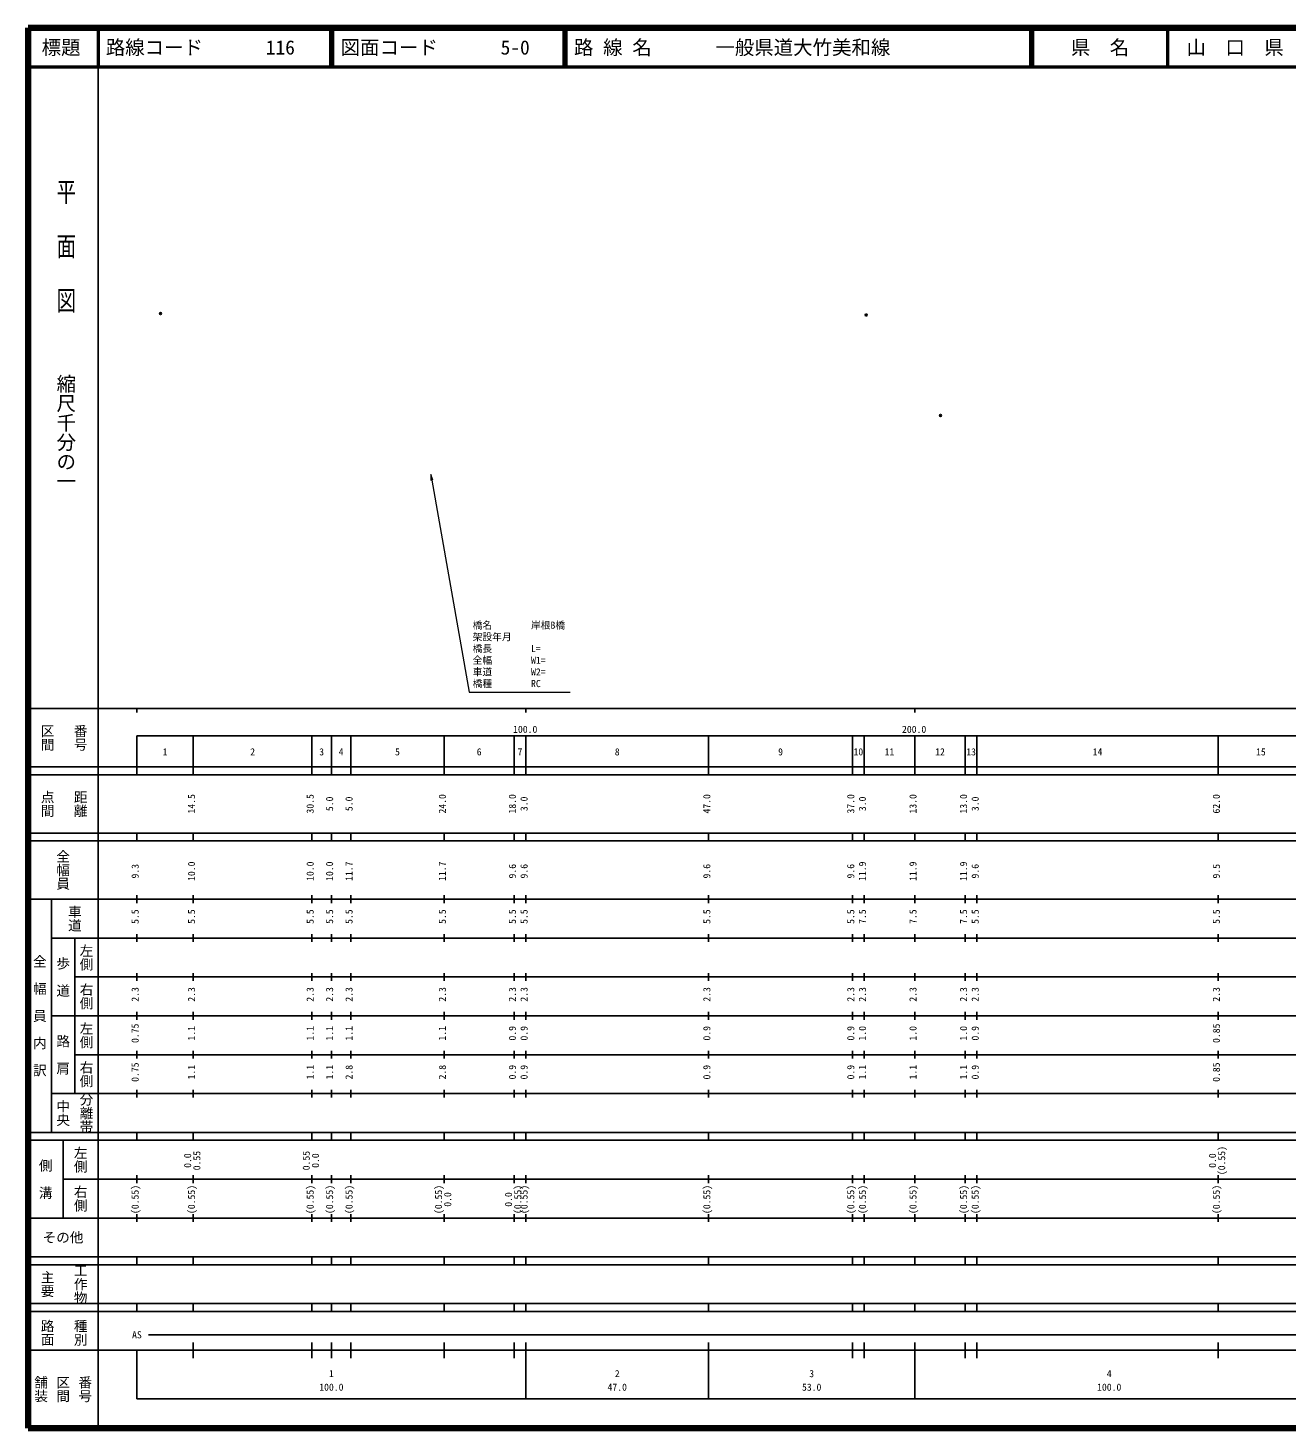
# Model space of a CAD drawing. Units: millimetres on the paper. Extents: x 40 to 680, y 20 to 380.
# Drawn here: x 40 to 363.7, y 20 to 380 of the extents above; entities that cross this region are included whole.
import ezdxf
from ezdxf.enums import TextEntityAlignment as Align

# ---------------------------------------------------------------- set-up
doc = ezdxf.new("R2010")
doc.units = ezdxf.units.MM
doc.header["$PDMODE"] = 32
doc.header["$PDSIZE"] = 0.5
doc.layers.add('M-OTRS', color=6, linetype='Continuous')
doc.layers.add('M-TTL-TXT', color=7, linetype='Continuous')
for name, color, linetype, lineweight in [('M-STR-HTXT', 7, 'Continuous', 13), ('M-TTL', 2, 'Continuous', 140), ('M-TTL-BAND', 7, 'Continuous', 25), ('M-TTL-LINE', 7, 'Continuous', 50)]:
    doc.layers.add(name, color=color, linetype=linetype, lineweight=lineweight)
doc.styles.add('@ＭＳ ゴシック', font='')
doc.styles.add('ＭＳ ゴシック', font='')
doc.styles.get('@ＭＳ ゴシック').set_extended_font_data('@MS Gothic')
doc.styles.get('ＭＳ ゴシック').set_extended_font_data('MS Gothic')

# ---------------------------------------------------------------- blocks, each defined once
blk = doc.blocks.new('open_arrow')
at = {"color": 0, "linetype": 'Continuous', "lineweight": -2}
blk.add_lwpolyline([(7.5, 1.25), (0, 0), (7.5, -1.25)], dxfattribs=at)

msp = doc.modelspace()

# ---------------------------------------------------------------- linework, layer by layer
at = {"layer": 'M-OTRS'}
for p in [(74.092, 306.569), (255.537, 306.197), (274.621, 280.371)]:
    msp.add_point(p, dxfattribs=at)
at = {"layer": 'M-STR-HTXT'}
msp.add_lwpolyline([(143.556, 265.191), (153.432, 209.178), (179.372, 209.178)], dxfattribs=at)
at = {"layer": 'M-TTL'}
for p, q in [((40, 380), (40, 20)), ((680, 380), (40, 380)), ((40, 20), (680, 20))]:
    msp.add_line(p, q, dxfattribs=at)
at = {"layer": 'M-TTL-BAND'}
for p, q in [((58, 370), (58, 20)), ((40, 205), (579, 205)), ((68, 205), (68, 204)), ((168, 205), (168, 204)), ((268, 205), (268, 204)), ((68, 198), (579, 198)), ((68, 198), (68, 188)), ((82.5, 188), (82.5, 198)), ((113, 188), (113, 198)), ((118, 188), (118, 198)), ((123, 188), (123, 198)), ((147, 188), (147, 198)), ((165, 188), (165, 198)), ((168, 188), (168, 198)), ((215, 188), (215, 198)), ((252, 188), (252, 198)), ((255, 188), (255, 198)), ((268, 188), (268, 198)), ((281, 188), (281, 198)), ((284, 188), (284, 198)), ((346, 188), (346, 198)), ((40, 190), (579, 190)), ((40, 188), (579, 188)), ((40, 173), (579, 173)), ((68, 171), (68, 173)), ((82.5, 171), (82.5, 173)), ((113, 171), (113, 173)), ((118, 171), (118, 173)), ((123, 171), (123, 173)), ((147, 171), (147, 173)), ((165, 171), (165, 173)), ((168, 171), (168, 173)), ((215, 171), (215, 173)), ((252, 171), (252, 173)), ((255, 171), (255, 173)), ((268, 171), (268, 173)), ((281, 171), (281, 173)), ((284, 171), (284, 173)), ((346, 171), (346, 173)), ((40, 171), (579, 171)), ((40, 156), (579, 156)), ((46, 96), (46, 156)), ((68, 155), (68, 157)), ((82.5, 155), (82.5, 157)), ((113, 155), (113, 157)), ((118, 155), (118, 157)), ((123, 155), (123, 157)), ((147, 155), (147, 157)), ((165, 155), (165, 157)), ((168, 155), (168, 157)), ((215, 155), (215, 157)), ((252, 155), (252, 157)), ((255, 155), (255, 157)), ((268, 155), (268, 157)), ((281, 155), (281, 157)), ((284, 155), (284, 157)), ((346, 155), (346, 157)), ((46, 146), (579, 146)), ((52, 146), (52, 106)), ((68, 145), (68, 147)), ((82.5, 145), (82.5, 147)), ((113, 145), (113, 147)), ((118, 145), (118, 147)), ((123, 145), (123, 147)), ((147, 145), (147, 147)), ((165, 145), (165, 147)), ((168, 145), (168, 147)), ((215, 145), (215, 147)), ((252, 145), (252, 147)), ((255, 145), (255, 147)), ((268, 145), (268, 147)), ((281, 145), (281, 147)), ((284, 145), (284, 147)), ((346, 145), (346, 147)), ((68, 135), (68, 137)), ((82.5, 135), (82.5, 137)), ((113, 135), (113, 137)), ((118, 135), (118, 137)), ((123, 135), (123, 137)), ((147, 135), (147, 137)), ((165, 135), (165, 137)), ((168, 135), (168, 137)), ((215, 135), (215, 137)), ((252, 135), (252, 137)), ((255, 135), (255, 137)), ((268, 135), (268, 137)), ((281, 135), (281, 137)), ((284, 135), (284, 137)), ((346, 135), (346, 137)), ((52, 136), (579, 136)), ((46, 126), (579, 126)), ((68, 125), (68, 127)), ((82.5, 125), (82.5, 127)), ((113, 125), (113, 127)), ((118, 125), (118, 127)), ((123, 125), (123, 127)), ((147, 125), (147, 127)), ((165, 125), (165, 127)), ((168, 125), (168, 127)), ((215, 125), (215, 127)), ((252, 125), (252, 127)), ((255, 125), (255, 127)), ((268, 125), (268, 127)), ((281, 125), (281, 127)), ((284, 125), (284, 127)), ((346, 125), (346, 127)), ((52, 116), (579, 116)), ((68, 115), (68, 117)), ((82.5, 115), (82.5, 117)), ((113, 115), (113, 117)), ((118, 115), (118, 117)), ((123, 115), (123, 117)), ((147, 115), (147, 117)), ((165, 115), (165, 117)), ((168, 115), (168, 117)), ((215, 115), (215, 117)), ((252, 115), (252, 117)), ((255, 115), (255, 117)), ((268, 115), (268, 117)), ((281, 115), (281, 117)), ((284, 115), (284, 117)), ((346, 115), (346, 117)), ((46, 106), (579, 106)), ((68, 105), (68, 107)), ((82.5, 105), (82.5, 107)), ((113, 105), (113, 107)), ((118, 105), (118, 107)), ((123, 105), (123, 107)), ((147, 105), (147, 107)), ((165, 105), (165, 107)), ((168, 105), (168, 107)), ((215, 105), (215, 107)), ((252, 105), (252, 107)), ((255, 105), (255, 107)), ((268, 105), (268, 107)), ((281, 105), (281, 107)), ((284, 105), (284, 107)), ((346, 105), (346, 107)), ((40, 96), (579, 96)), ((40, 94), (579, 94)), ((49, 94), (49, 74)), ((68, 94), (68, 96)), ((82.5, 94), (82.5, 96)), ((113, 94), (113, 96)), ((118, 94), (118, 96)), ((123, 94), (123, 96)), ((147, 94), (147, 96)), ((165, 94), (165, 96)), ((168, 94), (168, 96)), ((215, 94), (215, 96)), ((252, 94), (252, 96)), ((255, 94), (255, 96)), ((268, 94), (268, 96)), ((281, 94), (281, 96)), ((284, 94), (284, 96)), ((346, 94), (346, 96)), ((49, 84), (579, 84)), ((68, 83), (68, 85)), ((82.5, 83), (82.5, 85)), ((113, 83), (113, 85)), ((118, 83), (118, 85)), ((123, 83), (123, 85)), ((147, 83), (147, 85)), ((165, 83), (165, 85)), ((168, 83), (168, 85)), ((215, 83), (215, 85)), ((252, 83), (252, 85)), ((255, 83), (255, 85)), ((268, 83), (268, 85)), ((281, 83), (281, 85)), ((284, 83), (284, 85)), ((346, 83), (346, 85)), ((40, 74), (579, 74)), ((68, 73), (68, 75)), ((82.5, 73), (82.5, 75)), ((113, 73), (113, 75)), ((118, 73), (118, 75)), ((123, 73), (123, 75)), ((147, 73), (147, 75)), ((165, 73), (165, 75)), ((168, 73), (168, 75)), ((215, 73), (215, 75)), ((252, 73), (252, 75)), ((255, 73), (255, 75)), ((268, 73), (268, 75)), ((281, 73), (281, 75)), ((284, 73), (284, 75)), ((346, 73), (346, 75)), ((40, 64), (579, 64)), ((40, 62), (579, 62)), ((68, 62), (68, 64)), ((82.5, 62), (82.5, 64)), ((113, 62), (113, 64)), ((118, 62), (118, 64)), ((123, 62), (123, 64)), ((147, 62), (147, 64)), ((165, 62), (165, 64)), ((168, 62), (168, 64)), ((215, 62), (215, 64)), ((252, 62), (252, 64)), ((255, 62), (255, 64)), ((268, 62), (268, 64)), ((281, 62), (281, 64)), ((284, 62), (284, 64)), ((346, 62), (346, 64)), ((40, 52), (579, 52)), ((68, 50), (68, 52)), ((82.5, 50), (82.5, 52)), ((113, 50), (113, 52)), ((118, 50), (118, 52)), ((123, 50), (123, 52)), ((147, 50), (147, 52)), ((165, 50), (165, 52)), ((168, 50), (168, 52)), ((215, 50), (215, 52)), ((252, 50), (252, 52)), ((255, 50), (255, 52)), ((268, 50), (268, 52)), ((281, 50), (281, 52)), ((284, 50), (284, 52)), ((346, 50), (346, 52)), ((40, 50), (579, 50)), ((71, 44), (565, 44)), ((40, 40), (579, 40)), ((68, 40), (68, 27.5)), ((82.5, 38), (82.5, 42)), ((113, 38), (113, 42)), ((118, 38), (118, 42)), ((123, 38), (123, 42)), ((147, 38), (147, 42)), ((165, 38), (165, 42)), ((168, 27.5), (168, 42)), ((215, 27.5), (215, 42)), ((252, 38), (252, 42)), ((255, 38), (255, 42)), ((268, 27.5), (268, 42)), ((281, 38), (281, 42)), ((284, 38), (284, 42)), ((346, 38), (346, 42)), ((68, 27.5), (579, 27.5))]:
    msp.add_line(p, q, dxfattribs=at)
at = {"layer": 'M-TTL-LINE'}
for p, q in [((58, 380), (58, 370)), ((117.75, 380), (117.75, 370)), ((118.25, 380), (118.25, 370)), ((177.75, 380), (177.75, 370)), ((178.25, 380), (178.25, 370)), ((297.75, 380), (297.75, 370)), ((298.25, 380), (298.25, 370)), ((333, 380), (333, 370)), ((40, 370), (680, 370))]:
    msp.add_line(p, q, dxfattribs=at)

# ---------------------------------------------------------------- block references
at = {"layer": 'M-STR-HTXT', "xscale": 0.2, "yscale": 0.2, "rotation": 280}
msp.add_blockref('open_arrow', (143.556, 265.191), dxfattribs=at)

# ---------------------------------------------------------------- texts
at = {"layer": 'M-STR-HTXT', "style": 'ＭＳ ゴシック'}
for s, p in [('橋名\u3000\u3000\u3000\u3000岸根B橋', (154.339, 224.96)), ('架設年月\u3000\u3000', (154.339, 221.96)), ('橋長\u3000\u3000\u3000\u3000L=', (154.339, 218.96)), ('全幅\u3000\u3000\u3000\u3000W1=', (154.339, 215.96)), ('橋種\u3000\u3000\u3000\u3000RC', (154.339, 209.96)), ('車道\u3000\u3000\u3000\u3000W2=', (154.339, 212.96))]:
    msp.add_text(s, height=1.833, dxfattribs=at).set_placement(p, align=Align.BOTTOM_LEFT)
at = {"layer": 'M-TTL-BAND', "style": '@ＭＳ ゴシック', "width": 1.4}
msp.add_text('平  面  図', height=3.666, rotation=270, dxfattribs=at).set_placement((49.777, 306.475), align=Align.MIDDLE_RIGHT)
at = {"layer": 'M-TTL-BAND', "style": '@ＭＳ ゴシック'}
msp.add_text('縮尺千分の一', height=3.666, rotation=270, dxfattribs=at).set_placement((49.777, 261.03), align=Align.MIDDLE_RIGHT)
for s, p in [('区間', (45, 197.5)), ('番号', (53.5, 197.5)), ('点間', (45, 180.5)), ('距離', (53.5, 180.5)), ('全幅員', (49, 163.5)), ('車道', (52, 151)), ('左側', (55, 141)), ('全\u3000幅\u3000員\u3000内\u3000訳', (43, 126)), ('歩\u3000道', (49, 136)), ('右側', (55, 131)), ('左側', (55, 121)), ('路\u3000肩', (49, 116)), ('右側', (55, 111)), ('分離帯', (55, 101)), ('中央', (49, 101)), ('左側', (53.5, 89)), ('側\u3000溝', (44.5, 84)), ('右側', (53.5, 79)), ('工作物', (53.5, 57)), ('主要', (45, 57)), ('路面', (45, 44.5)), ('種別', (53.5, 44.5)), ('舗装', (43.333, 30)), ('区間', (49, 30)), ('番号', (54.667, 30))]:
    msp.add_text(s, height=2.566, rotation=270, dxfattribs=at).set_placement(p, align=Align.MIDDLE_CENTER)
at = {"layer": 'M-TTL-BAND', "style": 'ＭＳ ゴシック'}
for s, p in [('100.0', (167.844, 198.195)), ('200.0', (267.844, 198.195)), ('1', (75.25, 192.405)), ('2', (97.75, 192.405)), ('3', (115.5, 192.405)), ('4', (120.5, 192.405)), ('5', (135, 192.405)), ('6', (156, 192.405)), ('7', (166.5, 192.405)), ('8', (191.5, 192.405)), ('9', (233.5, 192.405)), ('10', (253.5, 192.405)), ('11', (261.5, 192.405)), ('12', (274.5, 192.405)), ('13', (282.5, 192.405)), ('14', (315, 192.405)), ('15', (357, 192.405)), ('AS', (68, 42.5)), ('1', (118, 32.523)), ('2', (191.5, 32.523)), ('3', (241.5, 32.523)), ('4', (318, 32.523)), ('100.0', (118, 29.033)), ('47.0', (191.5, 29.033)), ('53.0', (241.5, 29.033)), ('100.0', (318, 29.033))]:
    msp.add_text(s, height=1.833, dxfattribs=at).set_placement(p, align=Align.BOTTOM_CENTER)
for s, p in [('14.5', (83.5, 180.5)), ('30.5', (114, 180.5)), ('5.0', (119, 180.5)), ('5.0', (124, 180.5)), ('24.0', (148, 180.5)), ('18.0', (166, 180.5)), ('3.0', (169, 180.5)), ('47.0', (216, 180.5)), ('37.0', (253, 180.5)), ('3.0', (256, 180.5)), ('13.0', (269, 180.5)), ('13.0', (282, 180.5)), ('3.0', (285, 180.5)), ('62.0', (347, 180.5)), ('9.3', (69, 163.174)), ('10.0', (83.5, 163.174)), ('10.0', (114, 163.174)), ('10.0', (119, 163.174)), ('11.7', (124, 163.174)), ('11.7', (148, 163.174)), ('9.6', (166, 163.174)), ('9.6', (169, 163.174)), ('9.6', (216, 163.174)), ('9.6', (253, 163.174)), ('11.9', (256, 163.174)), ('11.9', (269, 163.174)), ('11.9', (282, 163.174)), ('9.6', (285, 163.174)), ('9.5', (347, 163.174)), ('5.5', (69, 151.5)), ('5.5', (83.5, 151.5)), ('5.5', (114, 151.5)), ('5.5', (119, 151.5)), ('5.5', (124, 151.5)), ('5.5', (148, 151.5)), ('5.5', (166, 151.5)), ('5.5', (169, 151.5)), ('5.5', (216, 151.5)), ('5.5', (253, 151.5)), ('7.5', (256, 151.5)), ('7.5', (269, 151.5)), ('7.5', (282, 151.5)), ('5.5', (285, 151.5)), ('5.5', (347, 151.5)), ('2.3', (69, 131.5)), ('2.3', (83.5, 131.5)), ('2.3', (114, 131.5)), ('2.3', (119, 131.5)), ('2.3', (124, 131.5)), ('2.3', (148, 131.5)), ('2.3', (166, 131.5)), ('2.3', (169, 131.5)), ('2.3', (216, 131.5)), ('2.3', (253, 131.5)), ('2.3', (256, 131.5)), ('2.3', (269, 131.5)), ('2.3', (282, 131.5)), ('2.3', (285, 131.5)), ('2.3', (347, 131.5)), ('0.75', (69, 121.5)), ('1.1', (83.5, 121.5)), ('1.1', (114, 121.5)), ('1.1', (119, 121.5)), ('1.1', (124, 121.5)), ('1.1', (148, 121.5)), ('0.9', (166, 121.5)), ('0.9', (169, 121.5)), ('0.9', (216, 121.5)), ('0.9', (253, 121.5)), ('1.0', (256, 121.5)), ('1.0', (269, 121.5)), ('1.0', (282, 121.5)), ('0.9', (285, 121.5)), ('0.85', (347, 121.5)), ('0.75', (69, 111.5)), ('1.1', (83.5, 111.5)), ('1.1', (114, 111.5)), ('1.1', (119, 111.5)), ('2.8', (124, 111.5)), ('2.8', (148, 111.5)), ('0.9', (166, 111.5)), ('0.9', (169, 111.5)), ('0.9', (216, 111.5)), ('0.9', (253, 111.5)), ('1.1', (256, 111.5)), ('1.1', (269, 111.5)), ('1.1', (282, 111.5)), ('0.9', (285, 111.5)), ('0.85', (347, 111.5)), ('0.0', (82.5, 88.764)), ('0.55', (84.87, 88.764)), ('0.55', (113, 88.764)), ('0.0', (115.37, 88.764)), ('0.0', (346, 88.764)), ('(0.55)', (348.37, 88.764)), ('(0.55)', (69, 78.764)), ('(0.55)', (83.5, 78.764)), ('(0.55)', (114, 78.764)), ('(0.55)', (119, 78.764)), ('(0.55)', (124, 78.764)), ('(0.55)', (147, 78.764)), ('0.0', (149.37, 78.764)), ('0.0', (165, 78.764)), ('(0.55)', (167.37, 78.764)), ('(0.55)', (169, 78.764)), ('(0.55)', (216, 78.764)), ('(0.55)', (253, 78.764)), ('(0.55)', (256, 78.764)), ('(0.55)', (269, 78.764)), ('(0.55)', (282, 78.764)), ('(0.55)', (285, 78.764)), ('(0.55)', (347, 78.764))]:
    msp.add_text(s, height=1.833, rotation=90, dxfattribs=at).set_placement(p, align=Align.BOTTOM_CENTER)
msp.add_text('その他', height=2.566, dxfattribs=at).set_placement((49, 69), align=Align.MIDDLE_CENTER)
at = {"layer": 'M-TTL-TXT', "style": 'ＭＳ ゴシック'}
for s, p in [('標題', (48.5, 375)), ('県\u3000名', (315.625, 375)), ('山\u3000口\u3000県', (350.375, 375))]:
    msp.add_text(s, height=3.666, dxfattribs=at).set_placement(p, align=Align.MIDDLE_CENTER)
for s, p in [('路線コード', (60, 375)), ('116', (101.142, 375)), ('図面コード', (120.38, 375)), ('5-0', (161.521, 375)), ('路 線 名', (180.38, 375)), ('一般県道大竹美和線', (216.734, 375))]:
    msp.add_text(s, height=3.666, dxfattribs=at).set_placement(p, align=Align.MIDDLE_LEFT)

doc.saveas('drawing.dxf')
